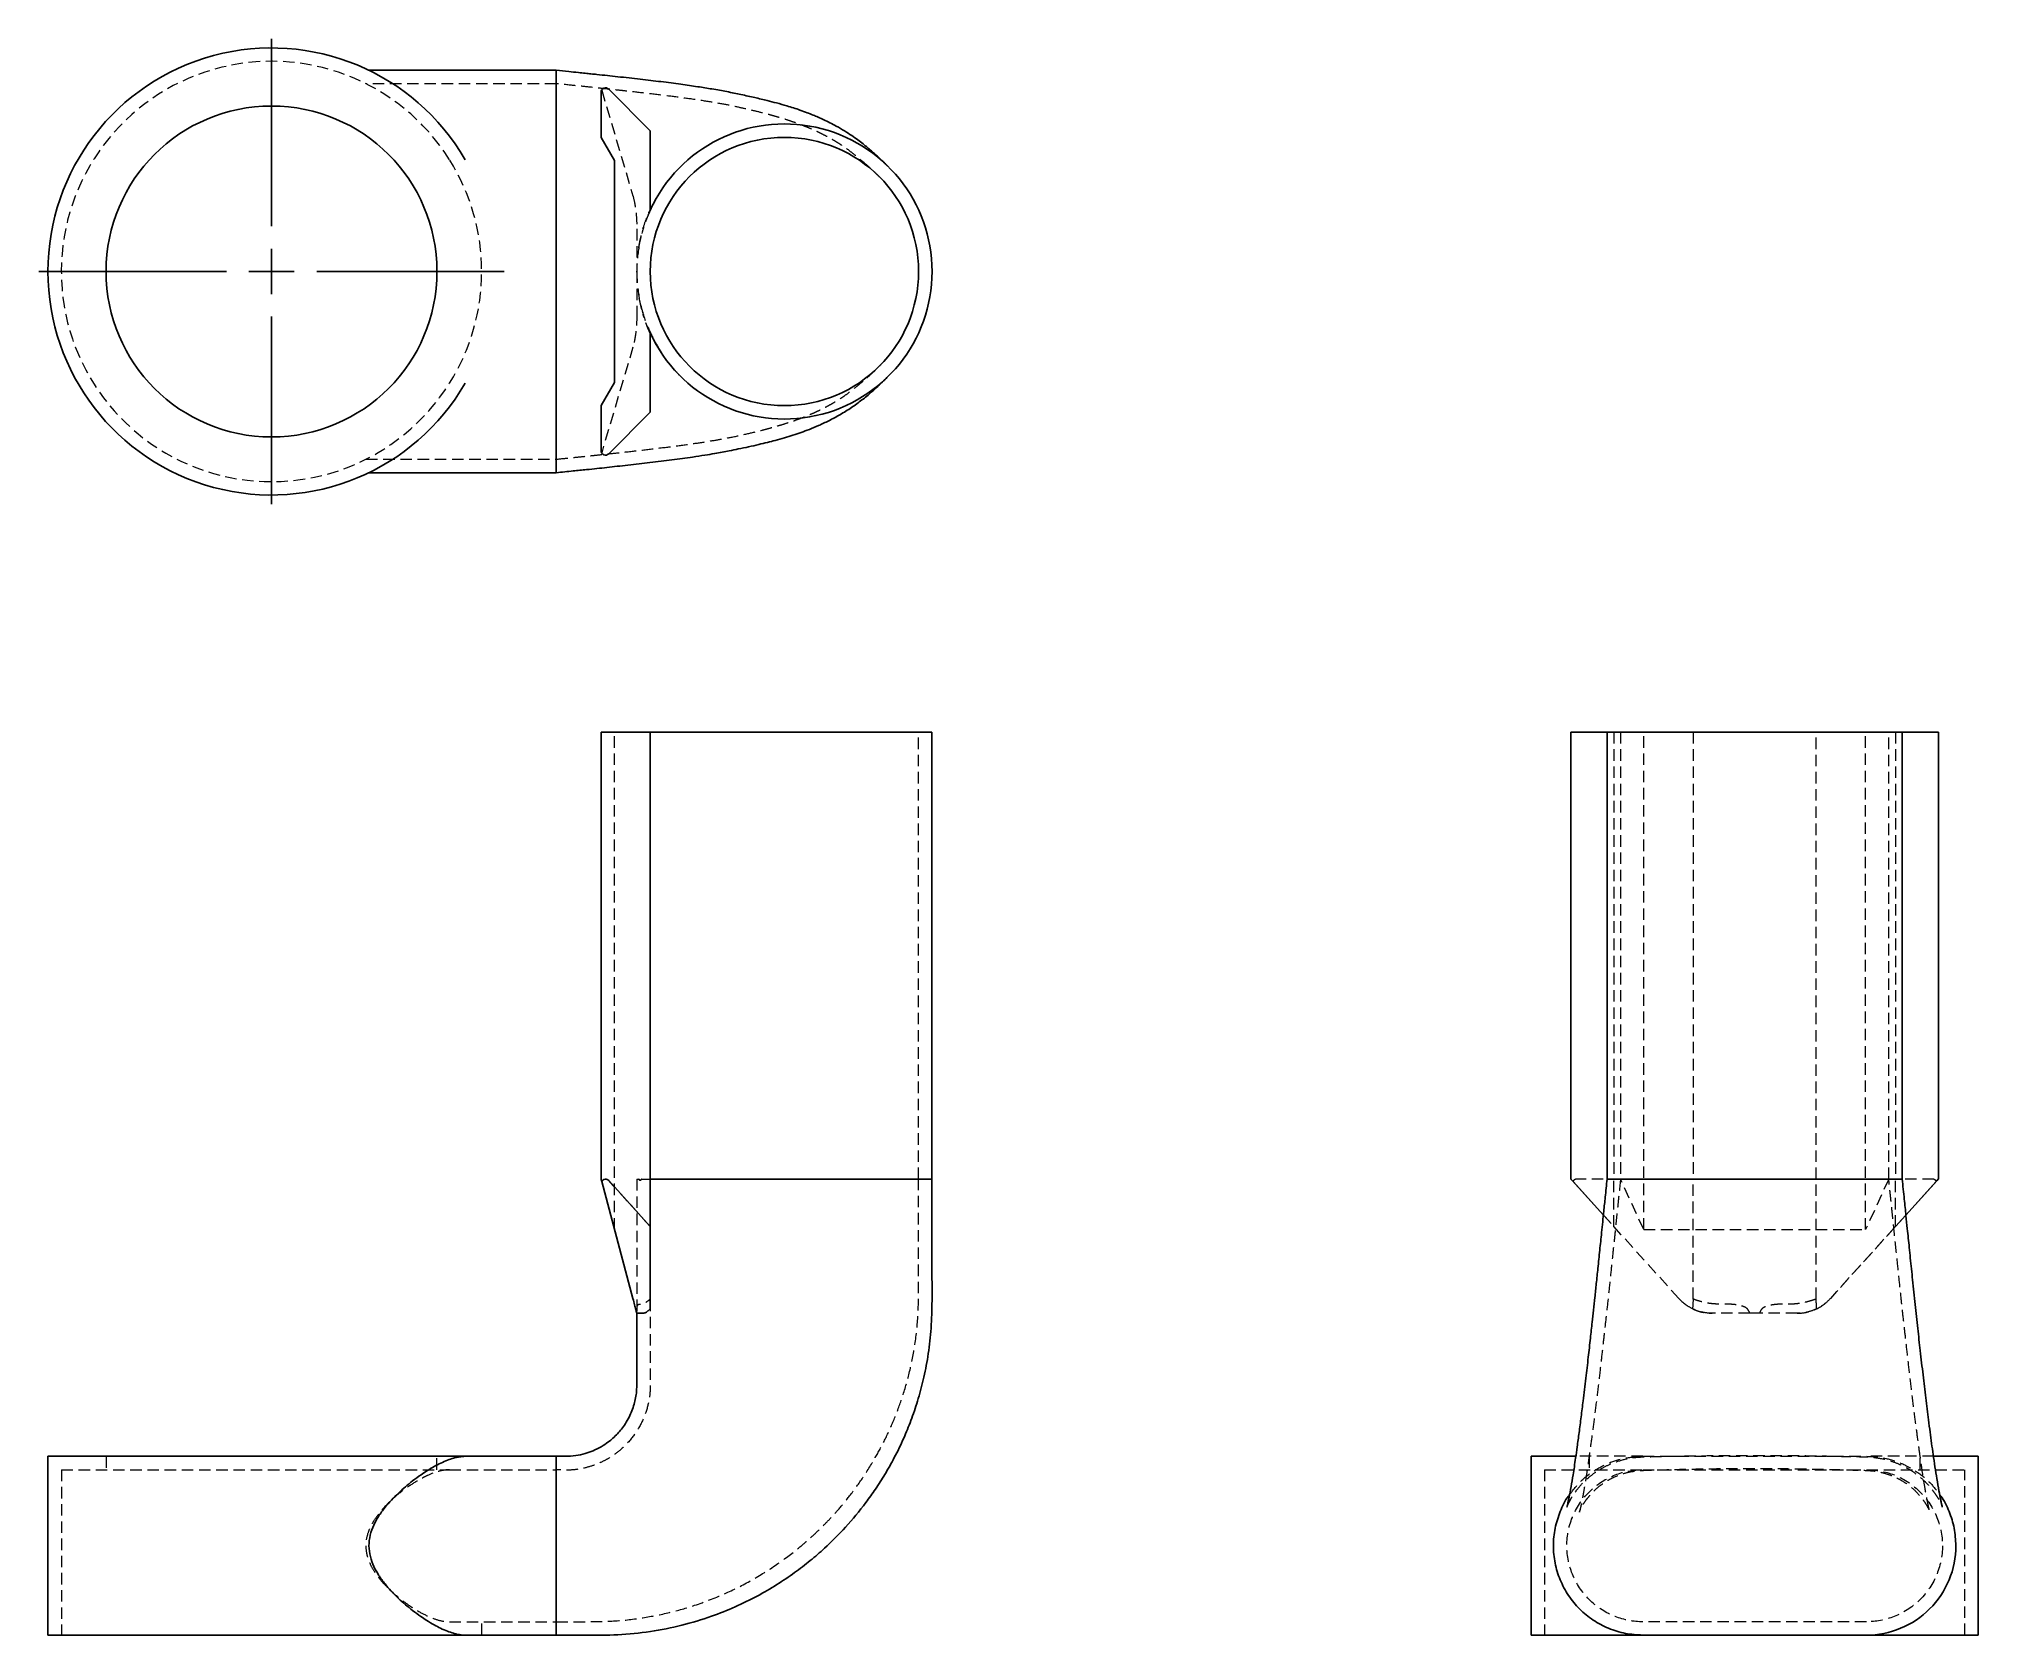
# Model space of a CAD drawing. Header units: millimetres. Extents: x 33 to 248, y 7 to 184.
import ezdxf

# ---------------------------------------------------------------- set-up
doc = ezdxf.new("R2010")
doc.units = ezdxf.units.MM
doc.linetypes.add('HIDDEN', pattern=[1.905, 1.27, -0.635])
doc.layers.add('10', color=7, linetype='Continuous')

# ---------------------------------------------------------------- blocks, each defined once
blk = doc.blocks.new('SW_CENTERMARKSYMBOL_0')
at = {"layer": '10', "color": 0}
for p, q in [((0, 5), (0, 25.77)), ((0, 0), (0, 2.5)), ((-5, 0), (-25.77, 0)), ((0, 0), (-2.5, 0)), ((0, 0), (0, -2.5)), ((0, 0), (2.5, 0)), ((5, 0), (25.77, 0)), ((0, -5), (0, -25.77))]:
    blk.add_line(p, q, dxfattribs=at)

msp = doc.modelspace()

# ---------------------------------------------------------------- linework, layer by layer
at = {"color": 7, "linetype": 'HIDDEN', "lineweight": 18}
for p, q in [((90.34, 178.79), (69.25, 178.79)), ((95.36, 178.09), (98.82, 166.38)), ((104.01, 169.51), (104.16, 169.67)), ((100.74, 164.81), (100.74, 164.81)), ((99.25, 162.71), (99.25, 158)), ((99.25, 158), (99.25, 153.29)), ((99.26, 157.94), (99.26, 158.03)), ((98.82, 149.62), (95.36, 137.91)), ((69.27, 137.21), (90.34, 137.21)), ((69.6, 135.72), (69.6, 135.72)), ((96.78, 51.92), (96.78, 107)), ((130.44, 57.5), (130.44, 107)), ((207.41, 107), (207.41, 57.5)), ((208.15, 107), (208.15, 57.5)), ((210.72, 51.92), (210.72, 107)), ((216.19, 107), (216.19, 57.5)), ((229.81, 57.5), (229.81, 107)), ((235.28, 51.92), (235.28, 107)), ((237.85, 57.5), (237.85, 107)), ((238.59, 107), (238.59, 57.5)), ((100.74, 52.25), (96.14, 57.34)), ((99.25, 57.5), (99.25, 42.65)), ((99.25, 57.5), (99.25, 42.65)), ((100.74, 57.5), (100.74, 57.49)), ((100.74, 57.49), (100.74, 57.5)), ((100.74, 57.5), (100.74, 57.5)), ((100.74, 44.22), (100.74, 57.49)), ((208.15, 57.49), (203.16, 57.49)), ((207.41, 52.25), (207.41, 57.5)), ((208.15, 57.5), (208.15, 57.49)), ((210.72, 51.92), (208.15, 57.49)), ((216.19, 44.22), (216.19, 57.49)), ((229.81, 44.22), (229.81, 57.49)), ((237.85, 57.49), (235.28, 51.92)), ((237.85, 57.5), (237.85, 57.49)), ((242.84, 57.49), (237.85, 57.49)), ((238.59, 52.25), (238.59, 57.5)), ((206.26, 53.52), (207.41, 52.25)), ((214.62, 44.28), (206.26, 53.52)), ((214.62, 44.28), (207.41, 52.25)), ((210.72, 51.92), (235.28, 51.92)), ((239.74, 53.52), (231.38, 44.28)), ((238.59, 52.25), (231.38, 44.28)), ((238.59, 52.25), (239.74, 53.52)), ((223, 42.65), (222.47, 42.65)), ((223.53, 42.65), (223, 42.65)), ((40.5, 26.81), (40.5, 25.32)), ((77.13, 25.32), (77.13, 26.81)), ((210.62, 26.81), (203.19, 26.81)), ((204.68, 26.81), (204.68, 25.32)), ((210.62, 26.81), (235.38, 26.81)), ((242.84, 26.81), (235.38, 26.81)), ((241.32, 25.32), (241.32, 26.81)), ((35.55, 25.32), (78.51, 25.32)), ((35.55, 25.32), (35.55, 7.01)), ((78.51, 25.32), (90.34, 25.32)), ((199.73, 25.32), (210.62, 25.32)), ((199.73, 25.32), (199.73, 7.01)), ((210.62, 25.32), (235.38, 25.32)), ((235.38, 25.32), (246.27, 25.32)), ((246.27, 7.01), (246.27, 25.32)), ((78.51, 8.49), (90.34, 8.49)), ((82.08, 7.01), (82.08, 8.49)), ((235.38, 8.49), (210.62, 8.49))]:
    msp.add_line(p, q, dxfattribs=at)
at = {"color": 7, "linetype": 'Continuous', "lineweight": 25}
for p, q in [((90.34, 180.28), (69.6, 180.28)), ((95.29, 177.84), (95.29, 172.85)), ((100.74, 173.59), (96.14, 178.19)), ((95.29, 172.85), (96.78, 170.28)), ((100.74, 164.81), (100.74, 173.59)), ((90.34, 145.62), (90.34, 170.38)), ((96.78, 145.72), (96.78, 170.28)), ((100.74, 142.41), (100.74, 151.19)), ((96.78, 145.72), (95.29, 143.15)), ((95.29, 143.15), (95.29, 138.16)), ((96.14, 137.81), (100.74, 142.41)), ((69.6, 135.72), (90.34, 135.72)), ((95.29, 57.49), (95.29, 107)), ((95.29, 107), (96.14, 107)), ((96.14, 107), (100.74, 107)), ((100.74, 107), (100.74, 57.5)), ((131.92, 107), (100.74, 107)), ((131.92, 57.5), (131.92, 107)), ((202.66, 107), (202.66, 57.5)), ((202.66, 107), (202.81, 107)), ((202.81, 107), (206.66, 107)), ((206.66, 107), (206.66, 57.5)), ((239.34, 107), (206.66, 107)), ((239.34, 57.5), (239.34, 107)), ((239.34, 107), (243.19, 107)), ((243.19, 107), (243.34, 107)), ((243.34, 57.5), (243.34, 107)), ((98.82, 44.28), (95.36, 57.23)), ((96.14, 57.34), (100.74, 52.25)), ((100.74, 52.25), (100.74, 57.5)), ((202.81, 57.34), (206.26, 53.52)), ((206.26, 53.52), (202.91, 57.23)), ((239.74, 53.52), (243.19, 57.34)), ((243.09, 57.23), (239.74, 53.52)), ((100.74, 44.28), (100.74, 52.25)), ((99.93, 42.65), (99.25, 42.65)), ((34.06, 26.81), (34.06, 7.01)), ((80.25, 26.81), (34.06, 26.81)), ((80.25, 26.81), (90.34, 26.81)), ((198.25, 26.81), (198.25, 7.01)), ((203.19, 26.81), (198.25, 26.81)), ((247.75, 26.81), (242.84, 26.81)), ((247.75, 7.01), (247.75, 26.81)), ((80.25, 7.01), (34.06, 7.01)), ((80.25, 7.01), (90.34, 7.01)), ((210.62, 7.01), (198.25, 7.01)), ((235.38, 7.01), (210.62, 7.01)), ((247.75, 7.01), (235.38, 7.01))]:
    msp.add_line(p, q, dxfattribs=at)
at = {"color": 7, "linetype": 'Continuous', "lineweight": 25, "flags": 128}
msp.add_lwpolyline([(100.74, 44.28), (100.74, 44.11), (100.74, 43.94), (100.74, 43.79), (100.74, 43.64), (100.74, 43.5), (100.74, 43.37), (100.74, 43.25), (100.74, 43.15)], dxfattribs=at)
at = {"color": 7, "linetype": 'Continuous', "lineweight": 25}
for centre, radius in [((58.81, 158), 18.32), ((115.59, 158), 14.85)]:
    msp.add_circle(centre, radius, dxfattribs=at)
for centre, radius, start, end in [((58.81, 158), 24.75, 30, 330), ((95.79, 177.84), 0.495, 45, 180), ((115.59, 158), 16.34, 204.62, 155.38), ((95.79, 138.16), 0.495, 180, 315)]:
    msp.add_arc(centre, radius, start, end, dxfattribs=at)
at = {"color": 7, "linetype": 'HIDDEN', "lineweight": 18}
for centre, radius, start, end in [((58.81, 158), 23.27, 32.1349, 327.8651), ((58.81, 158), 23.27, 327.8651, 32.1349), ((218.29, 47.6), 4.95, 222.1288, 244.1047), ((227.71, 47.6), 4.95, 295.8953, 317.8712)]:
    msp.add_arc(centre, radius, start, end, dxfattribs=at)
at = {"color": 7, "linetype": 'Continuous', "lineweight": 25}
for points, knots in [([(127.02, 169.67), (126.96, 169.72), (126.86, 169.83), (126.63, 170.05), (126.37, 170.31), (126.06, 170.6), (125.7, 170.94), (125.31, 171.29), (124.79, 171.73), (124.25, 172.16), (123.69, 172.6), (123.02, 173.08), (122.23, 173.58), (121.41, 174.06), (120.64, 174.47), (119.97, 174.8), (119.35, 175.08), (118.71, 175.35), (118.06, 175.6), (117.11, 175.95), (115.98, 176.31), (114.74, 176.66), (113.62, 176.95), (112.3, 177.26), (110.81, 177.59), (109.25, 177.91), (107.67, 178.2), (105.96, 178.47), (104.08, 178.74), (101.95, 179.02), (99.61, 179.29), (97.22, 179.56), (95.39, 179.76), (94.18, 179.88), (93.5, 179.95), (92.68, 180.04), (91.61, 180.15), (90.8, 180.23), (90.34, 180.28)], [0, 0, 0, 0, 0.0455629, 0.0854946, 0.119861, 0.1487752, 0.1723977, 0.1910718, 0.2047457, 0.2192677, 0.2369107, 0.2576445, 0.2812978, 0.3073294, 0.3268438, 0.3448231, 0.3613884, 0.3770508, 0.3965978, 0.421299, 0.4652178, 0.4989152, 0.5308178, 0.5714286, 0.6130098, 0.6538097, 0.6924793, 0.7265267, 0.7639027, 0.8048483, 0.8454959, 0.8877358, 0.9259595, 0.9369047, 0.9473073, 0.9598662, 0.9774323, 1, 1, 1, 1]), ([(90.34, 170.38), (90.34, 171.67), (90.34, 172.97), (90.34, 175.36), (90.34, 176.46), (90.34, 178.29), (90.34, 179.03), (90.34, 180.02), (90.34, 180.28), (90.34, 180.28)], [0, 0, 0, 0, 0.25, 0.25, 0.5, 0.5, 0.75, 0.75, 1, 1, 1, 1]), ([(90.34, 135.72), (90.96, 135.79), (92.08, 135.9), (93.58, 136.05), (94.82, 136.18), (95.96, 136.3), (97.1, 136.43), (98.71, 136.6), (100.75, 136.84), (103.17, 137.14), (105.18, 137.41), (106.73, 137.65), (107.81, 137.83), (108.7, 137.99), (109.56, 138.16), (110.55, 138.36), (111.64, 138.59), (112.72, 138.83), (113.69, 139.07), (114.63, 139.31), (115.57, 139.57), (116.52, 139.86), (117.44, 140.17), (118.36, 140.51), (119.4, 140.94), (120.55, 141.48), (121.55, 142.02), (122.38, 142.52), (123, 142.92), (123.59, 143.33), (124.14, 143.75), (124.76, 144.24), (125.26, 144.67), (125.69, 145.05), (126.06, 145.4), (126.38, 145.7), (126.65, 145.96), (126.87, 146.18), (126.97, 146.28), (127.02, 146.33)], [0, 0, 0, 0, 0.030568, 0.055163, 0.074095, 0.092318, 0.111432, 0.131419, 0.173526, 0.217089, 0.26194, 0.290425, 0.314518, 0.334333, 0.354254, 0.379632, 0.410173, 0.441569, 0.470252, 0.49618, 0.527489, 0.556672, 0.584489, 0.611295, 0.639859, 0.672665, 0.70853, 0.728099, 0.746373, 0.763324, 0.778978, 0.793635, 0.810243, 0.830583, 0.855178, 0.884299, 0.91808, 0.956627, 1, 1, 1, 1]), ([(90.34, 135.72), (90.34, 135.72), (90.34, 135.98), (90.34, 136.97), (90.34, 137.71), (90.34, 139.54), (90.34, 140.64), (90.34, 143.03), (90.34, 144.33), (90.34, 145.62)], [0, 0, 0, 0, 0.25, 0.25, 0.5, 0.5, 0.75, 0.75, 1, 1, 1, 1]), ([(90.34, 7.01), (91.44, 7.01), (93.7, 7.01), (97.18, 6.99), (100.73, 7.35), (104.21, 8.05), (107.34, 8.99), (110.12, 10.1), (112.54, 11.28), (114.73, 12.56), (116.68, 13.88), (118.44, 15.23), (120.35, 16.88), (122.45, 18.99), (124.29, 21.22), (125.7, 23.19), (126.76, 24.86), (127.82, 26.73), (128.78, 28.72), (129.63, 30.81), (130.37, 32.96), (131, 35.32), (131.51, 37.9), (131.85, 40.7), (131.95, 43.72), (131.92, 46.92), (131.93, 50.3), (131.92, 53.85), (131.92, 56.26), (131.92, 57.5)], [0, 0, 0, 0, 0.043027, 0.089081, 0.136636, 0.183001, 0.228146, 0.264957, 0.300513, 0.333717, 0.364599, 0.393202, 0.420592, 0.463854, 0.509952, 0.534101, 0.559278, 0.587342, 0.618675, 0.646152, 0.675831, 0.70779, 0.742137, 0.779011, 0.818601, 0.860713, 0.904983, 0.951412, 1, 1, 1, 1]), ([(95.36, 57.23), (95.34, 57.31), (95.32, 57.38), (95.3, 57.47), (95.29, 57.49), (95.29, 57.49)], [0, 0, 0, 0, 0.5, 0.5, 1, 1, 1, 1]), ([(96.14, 57.34), (96.09, 57.39), (96.03, 57.44), (95.89, 57.49), (95.81, 57.51), (95.65, 57.48), (95.57, 57.45), (95.44, 57.35), (95.4, 57.29), (95.36, 57.23)], [0, 0, 0, 0, 0.25, 0.25, 0.5, 0.5, 0.75, 0.75, 1, 1, 1, 1]), ([(100.8, 57.5), (101.21, 57.5), (102.04, 57.5), (103.8, 57.5), (105.88, 57.5), (108.26, 57.5), (110.84, 57.5), (113.56, 57.5), (116.33, 57.5), (119.09, 57.5), (121.74, 57.5), (124.22, 57.5), (126.45, 57.5), (128.37, 57.5), (129.93, 57.5), (131.06, 57.5), (131.79, 57.5), (131.88, 57.5), (131.92, 57.5)], [0, 0, 0, 0, 0.059886, 0.12256, 0.185235, 0.247909, 0.310583, 0.373257, 0.435932, 0.498606, 0.56128, 0.623954, 0.686629, 0.749303, 0.811977, 0.874651, 0.937326, 1, 1, 1, 1]), ([(206.67, 57.5), (206.6, 56.83), (206.48, 55.65), (206.31, 54.07), (206.18, 52.76), (206.03, 51.32), (205.85, 49.61), (205.66, 47.73), (205.48, 45.98), (205.31, 44.44), (205.16, 43.02), (205, 41.51), (204.81, 39.77), (204.57, 37.69), (204.31, 35.37), (204.04, 33.18), (203.79, 31.17), (203.57, 29.47), (203.37, 27.94), (203.19, 26.69), (203.04, 25.64), (202.87, 24.56), (202.68, 23.37), (202.5, 22.44), (202.38, 21.84), (202.3, 21.51), (202.25, 21.3), (202.22, 21.18), (202.23, 21.2), (202.23, 21.21)], [0, 0, 0, 0, 0.046604, 0.082786, 0.110453, 0.138, 0.183342, 0.230287, 0.269464, 0.305419, 0.338265, 0.369711, 0.412204, 0.462525, 0.52024, 0.583595, 0.628078, 0.674308, 0.716676, 0.75073, 0.77836, 0.806472, 0.851386, 0.901613, 0.926268, 0.946619, 0.964969, 0.988304, 1, 1, 1, 1]), ([(202.81, 57.34), (202.76, 57.39), (202.72, 57.44), (202.67, 57.49), (202.66, 57.51), (202.68, 57.48), (202.71, 57.45), (202.79, 57.35), (202.85, 57.29), (202.91, 57.23)], [0, 0, 0, 0, 0.25, 0.25, 0.5, 0.5, 0.75, 0.75, 1, 1, 1, 1]), ([(206.71, 57.5), (206.7, 57.5), (206.63, 57.5), (206.99, 57.5), (207.78, 57.5), (209.04, 57.5), (210.7, 57.5), (212.71, 57.5), (215.01, 57.5), (217.54, 57.5), (220.23, 57.5), (222.08, 57.5), (223, 57.5)], [0, 0, 0, 0, 0.028854, 0.136759, 0.244664, 0.352569, 0.460474, 0.568379, 0.676285, 0.78419, 0.892095, 1, 1, 1, 1]), ([(223, 57.5), (223.92, 57.5), (225.77, 57.5), (228.46, 57.5), (230.99, 57.5), (233.29, 57.5), (235.3, 57.5), (236.96, 57.5), (238.22, 57.5), (239.01, 57.5), (239.37, 57.5), (239.3, 57.5), (239.29, 57.5)], [0, 0, 0, 0, 0.107905, 0.21581, 0.323715, 0.43162, 0.539525, 0.647431, 0.755336, 0.863241, 0.971146, 1, 1, 1, 1]), ([(243.77, 21.19), (243.77, 21.19), (243.77, 21.19), (243.75, 21.3), (243.69, 21.53), (243.57, 22.09), (243.4, 22.96), (243.18, 24.23), (242.97, 25.61), (242.77, 26.95), (242.59, 28.23), (242.42, 29.51), (242.21, 31.18), (241.94, 33.28), (241.64, 35.84), (241.34, 38.41), (241.05, 41.01), (240.77, 43.63), (240.5, 46.24), (240.28, 48.34), (240.12, 49.88), (240.01, 50.96), (239.89, 52.14), (239.74, 53.58), (239.55, 55.41), (239.41, 56.76), (239.33, 57.5)], [0, 0, 0, 0, 0.012054, 0.0330342, 0.0617365, 0.0868431, 0.1347911, 0.1835019, 0.2249577, 0.2638872, 0.2978357, 0.3312836, 0.3668719, 0.4291544, 0.4922034, 0.5572228, 0.6156871, 0.6779258, 0.7413482, 0.7977963, 0.8240987, 0.8481061, 0.8728518, 0.9060994, 0.9484032, 1, 1, 1, 1]), ([(243.09, 57.23), (243.16, 57.31), (243.23, 57.38), (243.32, 57.48), (243.34, 57.5), (243.34, 57.5)], [0, 0, 0, 0, 0.5, 0.5, 1, 1, 1, 1]), ([(243.34, 57.5), (243.34, 57.5), (243.33, 57.49), (243.27, 57.43), (243.24, 57.39), (243.19, 57.34)], [0, 0, 0, 0, 0.5, 0.5, 1, 1, 1, 1]), ([(99.25, 42.65), (99.25, 42.65), (99.24, 42.68), (99.21, 42.83), (99.18, 42.93), (99.1, 43.22), (99.05, 43.39), (98.95, 43.8), (98.88, 44.03), (98.82, 44.28)], [0, 0, 0, 0, 0.25, 0.25, 0.5, 0.5, 0.75, 0.75, 1, 1, 1, 1]), ([(100.74, 43.15), (100.71, 43.11), (100.65, 43.05), (100.56, 42.97), (100.47, 42.9), (100.39, 42.83), (100.29, 42.76), (100.17, 42.7), (100.05, 42.66), (99.97, 42.65), (99.93, 42.65)], [0, 0, 0, 0, 0.100937, 0.201082, 0.300612, 0.399702, 0.498526, 0.667366, 0.834216, 1, 1, 1, 1]), ([(99.25, 42.65), (99.25, 42.56), (99.25, 41.86), (99.25, 40.6), (99.25, 38.88), (99.26, 37.26), (99.25, 35.7), (99.28, 34.19), (99.04, 32.72), (98.61, 31.52), (98.11, 30.61), (97.69, 29.98), (97.23, 29.43), (96.75, 28.94), (96.19, 28.46), (95.48, 27.96), (94.66, 27.52), (93.73, 27.16), (92.73, 26.9), (91.58, 26.8), (90.77, 26.81), (90.34, 26.81)], [0, 0, 0, 0, 0.012274, 0.098706, 0.177778, 0.253759, 0.326649, 0.396933, 0.464728, 0.535344, 0.574352, 0.610578, 0.641923, 0.674828, 0.706634, 0.746843, 0.795645, 0.838145, 0.886047, 0.939929, 1, 1, 1, 1]), ([(80.25, 26.81), (80.19, 26.81), (80.08, 26.81), (79.91, 26.79), (79.73, 26.77), (79.55, 26.74), (79.36, 26.71), (79.16, 26.66), (78.81, 26.57), (78.28, 26.38), (77.56, 26.07), (76.8, 25.67), (76.07, 25.24), (75.27, 24.71), (74.48, 24.13), (73.64, 23.45), (72.86, 22.75), (72.09, 21.98), (71.34, 21.13), (70.67, 20.21), (70.1, 19.19), (69.7, 18.1), (69.55, 16.9), (69.71, 15.7), (70.11, 14.62), (70.68, 13.6), (71.33, 12.71), (72.07, 11.85), (72.84, 11.09), (73.64, 10.37), (74.48, 9.69), (75.26, 9.11), (76.06, 8.59), (76.79, 8.15), (77.55, 7.75), (78.27, 7.44), (78.86, 7.24), (79.3, 7.12), (79.63, 7.06), (79.95, 7.02), (80.15, 7.01), (80.25, 7.01)], [0, 0, 0, 0, 0.0086103, 0.0173214, 0.0261347, 0.0350516, 0.0440735, 0.0532016, 0.0624373, 0.092637, 0.1247093, 0.1544075, 0.187275, 0.2130476, 0.2494604, 0.280783, 0.3121478, 0.3433842, 0.3746669, 0.4084095, 0.4375241, 0.4689133, 0.5003057, 0.5315777, 0.5628821, 0.5918959, 0.6255093, 0.6541662, 0.6880939, 0.7192096, 0.7502169, 0.7867367, 0.8124754, 0.8452637, 0.8748889, 0.9069486, 0.9371349, 0.9533406, 0.9692152, 0.9847658, 1, 1, 1, 1]), ([(90.34, 7.01), (90.34, 7.01), (90.34, 7.27), (90.34, 8.26), (90.34, 8.99), (90.34, 10.82), (90.34, 11.92), (90.34, 14.32), (90.34, 15.61), (90.34, 18.2), (90.34, 19.5), (90.34, 21.89), (90.34, 22.99), (90.34, 24.83), (90.34, 25.56), (90.34, 26.55), (90.34, 26.81), (90.34, 26.81)], [0, 0, 0, 0, 0.125, 0.125, 0.25, 0.25, 0.375, 0.375, 0.5, 0.5, 0.625, 0.625, 0.75, 0.75, 0.875, 0.875, 1, 1, 1, 1]), ([(210.62, 7.01), (209.98, 7.05), (208.68, 7.12), (206.81, 7.71), (205.09, 8.62), (203.58, 9.86), (202.34, 11.37), (201.42, 13.1), (200.85, 14.97), (200.66, 16.91), (200.85, 18.86), (201.44, 20.71), (202.02, 21.97), (202.48, 22.51), (202.52, 22.57)], [0, 0, 0, 0, 0.090049, 0.180098, 0.270147, 0.360197, 0.450246, 0.540295, 0.630344, 0.720393, 0.810442, 0.900491, 0.99054, 1, 1, 1, 1]), ([(243.48, 22.57), (243.52, 22.51), (243.98, 21.97), (244.56, 20.71), (245.17, 18.86), (245.24, 17.56), (245.28, 16.91)], [0, 0, 0, 0, 0.033624, 0.355749, 0.677875, 1, 1, 1, 1]), ([(245.28, 16.91), (245.28, 15.61), (245.02, 14.32), (244.03, 11.92), (243.29, 10.82), (241.46, 8.99), (240.36, 8.26), (237.97, 7.27), (236.67, 7.01), (235.38, 7.01)], [0, 0, 0, 0, 0.25, 0.25, 0.5, 0.5, 0.75, 0.75, 1, 1, 1, 1])]:
    msp.add_open_spline(points, degree=3, knots=knots, dxfattribs=at)
at = {"color": 7, "linetype": 'HIDDEN', "lineweight": 18}
for points, knots in [([(126.31, 168.28), (126.02, 168.57), (125.48, 169.11), (124.64, 169.85), (123.86, 170.51), (123.14, 171.09), (122.48, 171.61), (121.83, 172.05), (121.22, 172.42), (120.63, 172.76), (120.1, 173.04), (119.6, 173.3), (119.12, 173.53), (118.66, 173.74), (118.16, 173.95), (117.61, 174.17), (116.94, 174.42), (116.2, 174.68), (115.49, 174.91), (114.89, 175.08), (114.4, 175.23), (113.91, 175.36), (113.16, 175.56), (112.1, 175.82), (110.71, 176.14), (109.21, 176.46), (107.39, 176.78), (105.36, 177.09), (103.17, 177.38), (100.96, 177.65), (99.09, 177.86), (97.68, 178.02), (96.65, 178.13), (95.48, 178.26), (94.05, 178.41), (92.3, 178.59), (91.03, 178.72), (90.34, 178.79)], [0, 0, 0, 0, 0.06101, 0.114871, 0.161725, 0.201545, 0.234536, 0.25973, 0.27957, 0.295628, 0.310854, 0.325399, 0.339068, 0.352182, 0.365816, 0.383973, 0.407414, 0.433923, 0.45672, 0.475387, 0.490734, 0.506682, 0.523971, 0.564103, 0.604883, 0.646093, 0.689313, 0.735535, 0.776942, 0.819757, 0.858684, 0.876418, 0.892981, 0.911935, 0.936037, 0.965416, 1, 1, 1, 1]), ([(98.82, 166.38), (98.88, 166.16), (98.95, 165.9), (99.05, 165.34), (99.1, 165.04), (99.18, 164.4), (99.21, 164.06), (99.24, 163.39), (99.25, 163.04), (99.25, 162.71)], [0, 0, 0, 0, 0.25, 0.25, 0.5, 0.5, 0.75, 0.75, 1, 1, 1, 1]), ([(100.41, 163.93), (100.43, 163.98), (100.62, 164.5), (100.86, 164.97), (101.07, 165.39)], [0, 0, 0, 0, 0.099018, 1, 1, 1, 1]), ([(99.93, 162.71), (100.04, 163.09), (100.17, 163.46), (100.44, 164.19), (100.59, 164.54), (100.74, 164.87)], [0, 0, 0, 0, 0.5, 0.5, 1, 1, 1, 1]), ([(99.47, 160.59), (99.5, 160.74), (99.57, 161.14), (99.73, 161.86), (99.89, 162.4), (99.99, 162.72)], [0, 0, 0, 0, 0.1922553, 0.5224638, 1, 1, 1, 1]), ([(99.49, 160.75), (99.49, 160.79), (99.51, 160.87), (99.53, 161), (99.55, 161.12), (99.58, 161.24), (99.6, 161.37), (99.63, 161.51), (99.67, 161.67), (99.71, 161.85), (99.76, 162.03), (99.79, 162.15), (99.81, 162.21)], [0, 0, 0, 0, 0.086234, 0.171196, 0.255269, 0.338852, 0.422351, 0.506172, 0.620027, 0.752533, 0.876213, 1, 1, 1, 1]), ([(100.04, 153.12), (99.91, 153.55), (99.66, 154.33), (99.53, 155.14), (99.47, 155.5)], [0, 0, 0, 0, 0.55714, 1, 1, 1, 1]), ([(99.8, 153.79), (99.79, 153.85), (99.76, 153.97), (99.71, 154.15), (99.67, 154.33), (99.63, 154.53), (99.58, 154.75), (99.53, 155), (99.5, 155.16), (99.49, 155.24)], [0, 0, 0, 0, 0.123823, 0.24753, 0.379924, 0.493956, 0.66122, 0.828846, 1, 1, 1, 1]), ([(99.25, 153.29), (99.25, 152.96), (99.24, 152.61), (99.21, 151.94), (99.18, 151.6), (99.1, 150.96), (99.05, 150.66), (98.95, 150.1), (98.88, 149.84), (98.82, 149.62)], [0, 0, 0, 0, 0.25, 0.25, 0.5, 0.5, 0.75, 0.75, 1, 1, 1, 1]), ([(100.74, 151.13), (100.71, 151.2), (100.65, 151.33), (100.56, 151.54), (100.47, 151.74), (100.39, 151.95), (100.29, 152.22), (100.17, 152.54), (100.05, 152.91), (99.97, 153.17), (99.93, 153.29)], [0, 0, 0, 0, 0.100937, 0.201082, 0.300612, 0.399702, 0.498526, 0.667366, 0.834216, 1, 1, 1, 1]), ([(102.01, 149.01), (101.95, 149.11), (101.75, 149.41), (101.42, 149.97), (101.04, 150.68), (100.7, 151.39), (100.5, 151.88), (100.4, 152.11)], [0, 0, 0, 0, 0.125299, 0.373049, 0.602487, 0.816543, 1, 1, 1, 1]), ([(90.34, 137.21), (90.89, 137.27), (91.83, 137.36), (93.03, 137.49), (93.96, 137.58), (94.95, 137.69), (96.15, 137.81), (97.87, 138), (99.94, 138.23), (102.26, 138.51), (104.46, 138.79), (106.42, 139.07), (108.12, 139.35), (109.81, 139.66), (111.42, 140.02), (112.82, 140.35), (113.78, 140.6), (114.39, 140.77), (115.01, 140.95), (115.79, 141.19), (116.65, 141.47), (117.47, 141.77), (118.14, 142.04), (118.76, 142.31), (119.29, 142.55), (119.78, 142.79), (120.24, 143.03), (120.72, 143.29), (121.26, 143.6), (121.8, 143.94), (122.43, 144.36), (123.08, 144.86), (123.82, 145.45), (124.61, 146.12), (125.46, 146.87), (126.02, 147.43), (126.31, 147.72)], [0, 0, 0, 0, 0.0275303, 0.0472528, 0.0606956, 0.0742468, 0.0971889, 0.1219536, 0.162142, 0.2053943, 0.2487701, 0.2893704, 0.3274027, 0.3635992, 0.4158615, 0.4677256, 0.4892563, 0.5088295, 0.5277656, 0.5518433, 0.5821996, 0.6117993, 0.6344225, 0.6508031, 0.6669728, 0.6797884, 0.6931371, 0.7070541, 0.7217619, 0.739847, 0.7623105, 0.7953595, 0.8355, 0.8829733, 0.93776, 1, 1, 1, 1]), ([(104.16, 146.33), (103.94, 146.54), (103.68, 146.81), (103.38, 147.17), (103.32, 147.24)], [0, 0, 0, 0, 0.81083, 1, 1, 1, 1]), ([(90.34, 8.49), (91.45, 8.49), (93.62, 8.49), (96.83, 8.53), (99.91, 8.89), (102.84, 9.47), (105.86, 10.33), (108.91, 11.51), (111.94, 13.03), (114.69, 14.74), (116.8, 16.33), (118.37, 17.67), (119.48, 18.71), (120.54, 19.78), (121.66, 21), (122.91, 22.52), (124.29, 24.42), (125.58, 26.48), (126.73, 28.63), (127.72, 30.79), (128.63, 33.21), (129.42, 35.9), (130.03, 38.87), (130.42, 42.13), (130.45, 45.66), (130.44, 49.42), (130.44, 53.39), (130.44, 56.11), (130.44, 57.5)], [0, 0, 0, 0, 0.045042, 0.088683, 0.130614, 0.1712, 0.21059, 0.258262, 0.304269, 0.348704, 0.39009, 0.412025, 0.432725, 0.452197, 0.473514, 0.500158, 0.532162, 0.569584, 0.599061, 0.631299, 0.666376, 0.704406, 0.745546, 0.790016, 0.838087, 0.889251, 0.943222, 1, 1, 1, 1]), ([(99.8, 57.5), (99.79, 57.49), (99.76, 57.46), (99.71, 57.42), (99.67, 57.39), (99.63, 57.37), (99.58, 57.37), (99.53, 57.42), (99.5, 57.47), (99.49, 57.5)], [0, 0, 0, 0, 0.123823, 0.24753, 0.379924, 0.493956, 0.66122, 0.828846, 1, 1, 1, 1]), ([(99.49, 57.5), (99.49, 57.48), (99.51, 57.45), (99.53, 57.42), (99.55, 57.39), (99.58, 57.38), (99.6, 57.37), (99.63, 57.37), (99.67, 57.38), (99.71, 57.42), (99.76, 57.46), (99.79, 57.49), (99.81, 57.5)], [0, 0, 0, 0, 0.086234, 0.171196, 0.255269, 0.338852, 0.422351, 0.506172, 0.620027, 0.752533, 0.876213, 1, 1, 1, 1]), ([(202.91, 57.23), (202.94, 57.31), (202.98, 57.38), (203.07, 57.47), (203.11, 57.49), (203.16, 57.49)], [0, 0, 0, 0, 0.5, 0.5, 1, 1, 1, 1]), ([(208.15, 57.5), (208.08, 56.84), (207.96, 55.66), (207.8, 54.1), (207.66, 52.8), (207.52, 51.37), (207.34, 49.66), (207.12, 47.59), (206.9, 45.44), (206.67, 43.3), (206.44, 41.26), (206.21, 39.18), (205.96, 36.97), (205.68, 34.57), (205.39, 32.16), (205.1, 29.93), (204.84, 27.97), (204.59, 26.19), (204.39, 24.8), (204.2, 23.67), (204.05, 22.77), (203.91, 22), (203.79, 21.43), (203.7, 21.02), (203.63, 20.78), (203.6, 20.66), (203.59, 20.61), (203.65, 20.77), (203.82, 21.15), (204.11, 21.65), (204.52, 22.22), (205.05, 22.83), (205.67, 23.41), (206.41, 23.95), (207.25, 24.44), (208.21, 24.84), (209.64, 25.23), (211.55, 25.28), (213.82, 25.35), (216.08, 25.4), (218.37, 25.44), (220.73, 25.46), (223.44, 25.47), (226.38, 25.45), (229.47, 25.4), (231.9, 25.35), (233.78, 25.29), (235.15, 25.27), (236.41, 25.19), (237.5, 24.92), (238.43, 24.58), (239.3, 24.13), (240.1, 23.59), (240.81, 22.98), (241.41, 22.31), (241.87, 21.68), (242.18, 21.15), (242.35, 20.77), (242.41, 20.61), (242.4, 20.66), (242.37, 20.78), (242.3, 21.02), (242.21, 21.43), (242.09, 22), (241.95, 22.77), (241.8, 23.67), (241.61, 24.8), (241.41, 26.19), (241.16, 27.97), (240.9, 29.93), (240.61, 32.16), (240.32, 34.57), (240.04, 36.97), (239.79, 39.18), (239.56, 41.22), (239.34, 43.2), (239.12, 45.24), (238.9, 47.4), (238.7, 49.27), (238.54, 50.79), (238.43, 51.92), (238.31, 53.03), (238.18, 54.27), (238.03, 55.76), (237.91, 56.88), (237.85, 57.5)], [0, 0, 0, 0, 0.014754, 0.026217, 0.034986, 0.043715, 0.058079, 0.07302, 0.090002, 0.105908, 0.121178, 0.136054, 0.153074, 0.172133, 0.192345, 0.210858, 0.227477, 0.242426, 0.257596, 0.268194, 0.279214, 0.290162, 0.299531, 0.307182, 0.314325, 0.320859, 0.328342, 0.335482, 0.342277, 0.348789, 0.354967, 0.361113, 0.367636, 0.374601, 0.381996, 0.389791, 0.397963, 0.415189, 0.432107, 0.448766, 0.465588, 0.482906, 0.501096, 0.525606, 0.548255, 0.5695, 0.579821, 0.590108, 0.60029, 0.607803, 0.615266, 0.622674, 0.630006, 0.637249, 0.644313, 0.651046, 0.657723, 0.664517, 0.671658, 0.679141, 0.685674, 0.692817, 0.700468, 0.709838, 0.720785, 0.731805, 0.742404, 0.757574, 0.772523, 0.789141, 0.807654, 0.827866, 0.846926, 0.863945, 0.878821, 0.893393, 0.908508, 0.924598, 0.941538, 0.950195, 0.958572, 0.96667, 0.975082, 0.986099, 1, 1, 1, 1]), ([(242.84, 57.49), (242.89, 57.49), (242.93, 57.47), (243.02, 57.38), (243.06, 57.31), (243.09, 57.23)], [0, 0, 0, 0, 0.5, 0.5, 1, 1, 1, 1]), ([(100.74, 44.16), (100.74, 43.5), (100.74, 42.21), (100.74, 40.38), (100.74, 38.67), (100.74, 37.08), (100.73, 35.49), (100.76, 33.86), (100.45, 32.16), (99.81, 30.47), (98.79, 28.84), (97.64, 27.64), (96.55, 26.83), (95.63, 26.29), (94.57, 25.82), (93.32, 25.45), (91.89, 25.24), (90.88, 25.29), (90.34, 25.32)], [0, 0, 0, 0, 0.0781789, 0.1529474, 0.218487, 0.2815112, 0.3420399, 0.4076687, 0.4742991, 0.5457783, 0.6222645, 0.7014575, 0.7418176, 0.7829404, 0.8285511, 0.8798156, 0.9367864, 1, 1, 1, 1]), ([(99.26, 42.65), (99.26, 42.69), (99.26, 42.76), (99.27, 42.86), (99.27, 42.95), (99.27, 43.07), (99.28, 43.2), (99.29, 43.32), (99.3, 43.41), (99.33, 43.5), (99.36, 43.57), (99.41, 43.62), (99.48, 43.65), (99.56, 43.67), (99.65, 43.66), (99.75, 43.66), (99.9, 43.68), (100.07, 43.75), (100.25, 43.86), (100.4, 43.96), (100.56, 44.08), (100.68, 44.17), (100.74, 44.22)], [0, 0, 0, 0, 0.017174, 0.033289, 0.048436, 0.062727, 0.093243, 0.125355, 0.158069, 0.196777, 0.250039, 0.309296, 0.374715, 0.432539, 0.49927, 0.561553, 0.623643, 0.747838, 0.808578, 0.873447, 0.933856, 1, 1, 1, 1]), ([(218.29, 42.65), (217.96, 42.65), (217.61, 42.68), (216.94, 42.83), (216.6, 42.93), (215.96, 43.22), (215.66, 43.39), (215.1, 43.8), (214.84, 44.03), (214.62, 44.28)], [0, 0, 0, 0, 0.25, 0.25, 0.5, 0.5, 0.75, 0.75, 1, 1, 1, 1]), ([(216.13, 43.15), (216.2, 43.11), (216.33, 43.05), (216.54, 42.97), (216.74, 42.9), (216.95, 42.83), (217.22, 42.76), (217.54, 42.7), (217.91, 42.66), (218.17, 42.65), (218.29, 42.65)], [0, 0, 0, 0, 0.100937, 0.201082, 0.300612, 0.399702, 0.498526, 0.667366, 0.834216, 1, 1, 1, 1]), ([(222.47, 42.65), (222.46, 42.69), (222.43, 42.76), (222.38, 42.86), (222.33, 42.95), (222.25, 43.07), (222.13, 43.2), (221.94, 43.32), (221.72, 43.41), (221.45, 43.5), (221.11, 43.57), (220.7, 43.62), (220.29, 43.65), (219.85, 43.67), (219.43, 43.66), (219, 43.66), (218.44, 43.68), (217.9, 43.75), (217.37, 43.86), (216.98, 43.96), (216.58, 44.08), (216.33, 44.17), (216.19, 44.22)], [0, 0, 0, 0, 0.017174, 0.033289, 0.048436, 0.062727, 0.093243, 0.125355, 0.158069, 0.196777, 0.250039, 0.309296, 0.374715, 0.432539, 0.49927, 0.561553, 0.623643, 0.747838, 0.808578, 0.873447, 0.933856, 1, 1, 1, 1]), ([(229.81, 44.22), (229.72, 44.19), (229.55, 44.13), (229.29, 44.04), (228.99, 43.96), (228.65, 43.87), (228.26, 43.78), (227.86, 43.72), (227.46, 43.67), (227.04, 43.66), (226.6, 43.66), (226.16, 43.67), (225.73, 43.66), (225.31, 43.62), (224.91, 43.57), (224.55, 43.5), (224.27, 43.41), (224.04, 43.31), (223.87, 43.2), (223.72, 43.04), (223.61, 42.86), (223.56, 42.72), (223.53, 42.65)], [0, 0, 0, 0, 0.044051, 0.085475, 0.124282, 0.187913, 0.24781, 0.310635, 0.371648, 0.42878, 0.49709, 0.565451, 0.622761, 0.688634, 0.748402, 0.79874, 0.848878, 0.874073, 0.90637, 0.937038, 0.966562, 1, 1, 1, 1]), ([(231.38, 44.28), (231.16, 44.03), (230.9, 43.8), (230.34, 43.39), (230.04, 43.22), (229.4, 42.93), (229.06, 42.83), (228.39, 42.68), (228.04, 42.65), (227.71, 42.65)], [0, 0, 0, 0, 0.25, 0.25, 0.5, 0.5, 0.75, 0.75, 1, 1, 1, 1]), ([(227.71, 42.65), (228.09, 42.65), (228.46, 42.69), (229.19, 42.86), (229.54, 42.99), (229.87, 43.15)], [0, 0, 0, 0, 0.5, 0.5, 1, 1, 1, 1]), ([(222.47, 42.65), (222.33, 42.65), (222.05, 42.65), (221.62, 42.65), (221.2, 42.65), (220.78, 42.65), (220.36, 42.65), (219.94, 42.65), (219.53, 42.65), (219.11, 42.65), (218.7, 42.65), (218.43, 42.65), (218.29, 42.65)], [0, 0, 0, 0, 0.100117, 0.200037, 0.299822, 0.399537, 0.499248, 0.59902, 0.698917, 0.799003, 0.899343, 1, 1, 1, 1]), ([(227.71, 42.65), (227.57, 42.65), (227.3, 42.65), (226.89, 42.65), (226.47, 42.65), (226.05, 42.65), (225.64, 42.65), (225.22, 42.65), (224.8, 42.65), (224.38, 42.65), (223.95, 42.65), (223.67, 42.65), (223.53, 42.65)], [0, 0, 0, 0, 0.100657, 0.200997, 0.301083, 0.40098, 0.500751, 0.600463, 0.700178, 0.799963, 0.899882, 1, 1, 1, 1]), ([(202.23, 21.21), (202.23, 21.2), (202.23, 21.19), (202.33, 21.45), (202.55, 21.92), (202.91, 22.53), (203.41, 23.23), (204.05, 23.95), (204.8, 24.63), (205.69, 25.27), (206.71, 25.84), (207.99, 26.34), (209.51, 26.71), (211.19, 26.76), (212.81, 26.8), (214.35, 26.83), (215.85, 26.86), (217.56, 26.88), (219.42, 26.9), (221.32, 26.91), (223.01, 26.92), (224.61, 26.91), (226.31, 26.9), (228.23, 26.89), (230.19, 26.86), (232.1, 26.82), (233.84, 26.77), (235.46, 26.77), (236.9, 26.61), (238.12, 26.3), (239.25, 25.85), (240.27, 25.3), (241.16, 24.66), (241.9, 23.99), (242.5, 23.33), (242.96, 22.71), (243.31, 22.16), (243.55, 21.71), (243.7, 21.38), (243.76, 21.23), (243.77, 21.18), (243.77, 21.19), (243.77, 21.19)], [0, 0, 0, 0, 0.012584, 0.034124, 0.055026, 0.074613, 0.093629, 0.113199, 0.134034, 0.156132, 0.179454, 0.203923, 0.237487, 0.27113, 0.302813, 0.332903, 0.362041, 0.39057, 0.43336, 0.470315, 0.501928, 0.531948, 0.563471, 0.600752, 0.644636, 0.678107, 0.712603, 0.747354, 0.773082, 0.797972, 0.821967, 0.845019, 0.867009, 0.887419, 0.906154, 0.923297, 0.939, 0.953455, 0.967115, 0.981736, 0.994593, 1, 1, 1, 1]), ([(202.52, 22.57), (202.87, 23.03), (203.62, 24.01), (205.09, 25.19), (206.81, 26.11), (208.68, 26.7), (209.98, 26.77), (210.62, 26.81)], [0, 0, 0, 0, 0.182831, 0.387124, 0.591416, 0.795708, 1, 1, 1, 1]), ([(235.38, 26.81), (236.02, 26.77), (237.32, 26.7), (239.19, 26.11), (240.91, 25.19), (242.39, 24.01), (243.13, 23.03), (243.48, 22.57)], [0, 0, 0, 0, 0.204264, 0.408528, 0.612793, 0.817057, 1, 1, 1, 1]), ([(78.51, 25.32), (78.15, 25.32), (77.76, 25.26), (76.95, 25.05), (76.53, 24.89), (75.87, 24.59), (75.65, 24.48), (75.2, 24.24), (74.98, 24.11), (74.3, 23.7), (73.84, 23.39), (72.93, 22.7), (72.47, 22.32), (71.58, 21.48), (71.15, 21.03), (70.55, 20.28), (70.35, 20.01), (70, 19.46), (69.84, 19.17), (69.56, 18.56), (69.45, 18.24), (69.29, 17.58), (69.25, 17.23), (69.26, 16.55), (69.3, 16.21), (69.46, 15.54), (69.58, 15.23), (69.85, 14.62), (70.02, 14.33), (70.37, 13.78), (70.56, 13.52), (70.96, 13.02), (71.17, 12.78), (71.6, 12.33), (71.82, 12.11), (72.49, 11.49), (72.94, 11.11), (73.85, 10.43), (74.3, 10.12), (75.22, 9.56), (75.66, 9.32), (76.53, 8.93), (76.95, 8.77), (77.75, 8.55), (78.15, 8.49), (78.51, 8.49)], [0, 0, 0, 0, 0.0625, 0.0625, 0.125, 0.125, 0.15625, 0.15625, 0.1875, 0.1875, 0.25, 0.25, 0.3125, 0.3125, 0.375, 0.375, 0.40625, 0.40625, 0.4375, 0.4375, 0.46875, 0.46875, 0.5, 0.5, 0.53125, 0.53125, 0.5625, 0.5625, 0.59375, 0.59375, 0.625, 0.625, 0.65625, 0.65625, 0.6875, 0.6875, 0.75, 0.75, 0.8125, 0.8125, 0.875, 0.875, 0.9375, 0.9375, 1, 1, 1, 1]), ([(243.79, 16.91), (243.79, 15.76), (243.31, 13.47), (241.32, 10.64), (238.49, 8.87), (236.4, 8.49), (235.38, 8.49)], [0.25, 0.25, 0.25, 0.25, 0.2787886, 0.3075772, 0.3363659, 0.3651545, 0.3651545, 0.3651545, 0.3651545])]:
    msp.add_open_spline(points, degree=3, knots=knots, dxfattribs=at)
for points in [[(100.68, 164.68), (100.33, 163.88), (100.03, 163.06), (99.81, 162.21)], [(100.68, 164.68), (100.7, 164.72), (100.72, 164.76), (100.74, 164.81)], [(99.49, 160.75), (99.33, 159.84), (99.25, 158.92), (99.25, 158)], [(99.25, 158), (99.25, 157.08), (99.33, 156.15), (99.49, 155.24)], [(99.8, 153.79), (100.03, 152.94), (100.33, 152.11), (100.69, 151.31)], [(100.74, 151.19), (100.72, 151.23), (100.7, 151.27), (100.69, 151.31)], [(99.25, 57.5), (99.25, 57.5), (99.33, 57.5), (99.49, 57.5)], [(99.8, 57.5), (100.03, 57.5), (100.33, 57.5), (100.69, 57.5)], [(100.68, 57.5), (100.7, 57.49), (100.72, 57.49), (100.74, 57.49)], [(100.74, 57.49), (100.72, 57.49), (100.7, 57.5), (100.69, 57.5)], [(100.74, 44.22), (100.74, 43.86), (100.74, 43.5), (100.74, 43.15)], [(216.19, 44.22), (216.18, 43.86), (216.15, 43.5), (216.13, 43.15)], [(229.87, 43.15), (229.85, 43.5), (229.82, 43.86), (229.81, 44.22)], [(210.62, 8.49), (209.6, 8.49), (207.51, 8.87), (204.68, 10.64), (202.69, 13.47), (201.97, 16.91), (202.69, 20.35), (204.68, 23.17), (207.51, 24.95), (209.6, 25.32), (210.62, 25.32)], [(235.38, 25.32), (236.4, 25.32), (238.49, 24.95), (241.32, 23.17), (243.31, 20.35), (243.79, 18.06), (243.79, 16.91)]]:
    msp.add_open_spline(points, degree=3, dxfattribs=at)

# ---------------------------------------------------------------- block references
at = {"layer": '10'}
msp.add_blockref('SW_CENTERMARKSYMBOL_0', (58.81, 158), dxfattribs=at)

doc.saveas('drawing.dxf')
